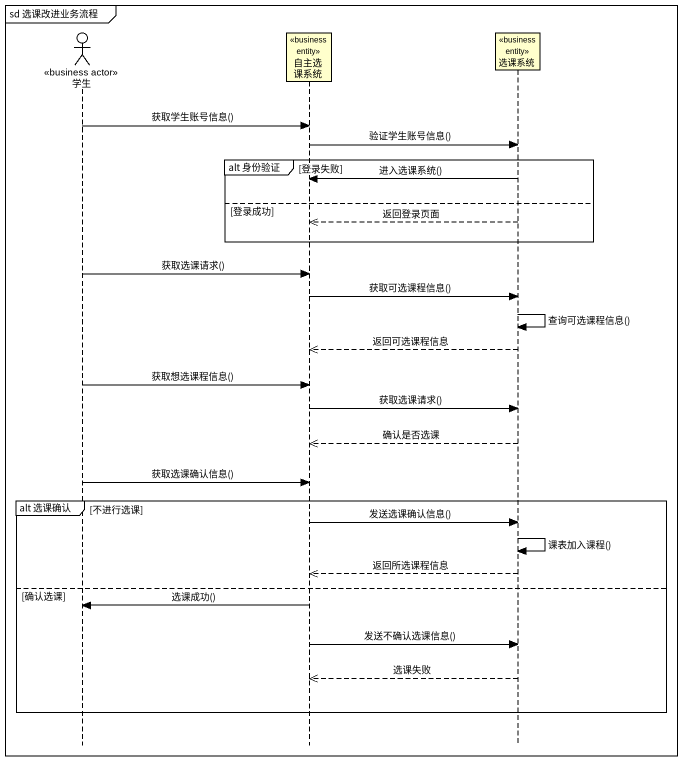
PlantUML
@startuml
mainframe sd 选课改进业务流程
hide footbox
actor 学生 <<business actor>>
participant 自主选课系统 <<business entity>>
participant 选课系统 <<business entity>>

学生 -> 自主选课系统 : 获取学生账号信息()
自主选课系统 -> 选课系统 : 验证学生账号信息()
group alt 身份验证 [登录失败]
  选课系统 -> 自主选课系统 : 进入选课系统()
else 登录成功
  选课系统 -->> 自主选课系统 : 返回登录页面
end
学生 -> 自主选课系统 : 获取选课请求()
自主选课系统 -> 选课系统 : 获取可选课程信息()
选课系统 -> 选课系统 : 查询可选课程信息()
选课系统 -->> 自主选课系统 : 返回可选课程信息
学生 -> 自主选课系统 : 获取想选课程信息()
自主选课系统 -> 选课系统 : 获取选课请求()
选课系统 -->> 自主选课系统 : 确认是否选课
学生 -> 自主选课系统 : 获取选课确认信息()
group alt 选课确认 [不进行选课]
  自主选课系统 -> 选课系统 : 发送选课确认信息()
  选课系统 -> 选课系统 : 课表加入课程()
  选课系统 -->> 自主选课系统 : 返回所选课程信息
else 确认选课
  自主选课系统 -> 学生 : 选课成功()
  自主选课系统 -> 选课系统 : 发送不确认选课信息()
  选课系统 -->> 自主选课系统 : 选课失败
end
@enduml
